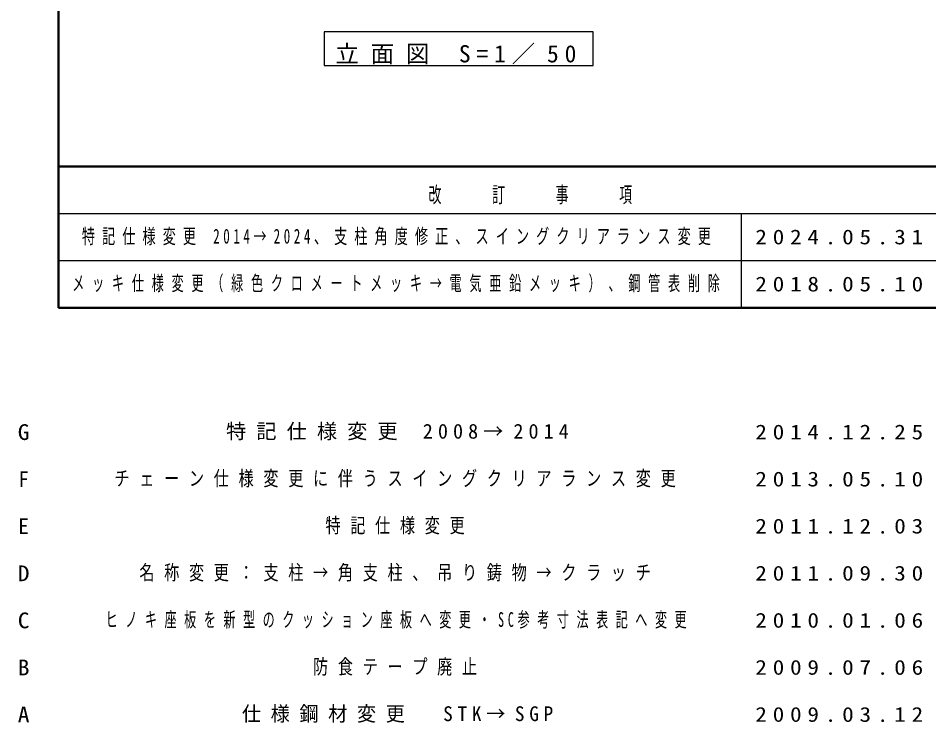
# Model space of a CAD drawing. Units: millimetres, scale not verified, with parts at other scales. Extents: x -35408 to 0, y -49934 to 13350.
# Drawn here: x -19550 to -12781, y -3086 to 2152 of the extents above; entities that cross this region are included whole.
import ezdxf
from ezdxf.enums import TextEntityAlignment as Align

# ---------------------------------------------------------------- set-up
doc = ezdxf.new("R2010")
doc.units = ezdxf.units.MM
doc.layers.add('A3図枠', color=7, linetype='Continuous', lineweight=25)
doc.layers.add('補助', color=2, linetype='Continuous', lineweight=25)
doc.layers.add('図面プロファイル', color=7, linetype='Continuous')
doc.styles.add('ＭＳ ゴシック', font='')
doc.styles.get('ＭＳ ゴシック').set_extended_font_data('MS Gothic')

msp = doc.modelspace()

# ---------------------------------------------------------------- linework, layer by layer
at = {"layer": 'A3図枠', "lineweight": 50}
for p, q in [((-19250, 13350), (-19250, 0)), ((-19250, 1050), (0, 1050)), ((-19250, 0), (0, 0))]:
    msp.add_line(p, q, dxfattribs=at)
at = {"layer": 'A3図枠'}
for p, q in [((-19250, 700), (-12175, 700)), ((-14175, 700), (-14175, 0)), ((-19250, 350), (-12175, 350))]:
    msp.add_line(p, q, dxfattribs=at)
at = {"layer": '補助'}
msp.add_lwpolyline([(-17275, 2050), (-17275, 1800), (-15275, 1800), (-15275, 2050)], close=True, dxfattribs=at)

# ---------------------------------------------------------------- texts
at = {"layer": 'A3図枠', "color": 4, "insert": (-15712.5, 768.333), "char_height": 117.3, "attachment_point": 8, "style": 'ＭＳ ゴシック'}
msp.add_mtext('\\T1.64;\\W0.6;改\u3000\u3000訂\u3000\u3000事\u3000\u3000項', dxfattribs=at)
at = {"layer": '図面プロファイル', "style": 'ＭＳ ゴシック'}
for s, width, p in [('G', 1.1, (-19510, -925)), ('F', 0.95, (-19510, -1275)), ('D', 1.1, (-19510, -1975)), ('C', 1.1, (-19510, -2325)), ('B', 1.1, (-19510, -2675)), ('A', 1.1, (-19510, -3025))]:
    msp.add_text(s, height=117.3, dxfattribs=dict(at, width=width)).set_placement(p, align=Align.MIDDLE_CENTER)
msp.add_text('E', height=117.3, dxfattribs=at).set_placement((-19510, -1625), align=Align.MIDDLE_CENTER)
at = {"layer": '図面プロファイル', "char_height": 110, "attachment_point": 5, "style": 'ＭＳ ゴシック'}
for s, insert in [('\\T1.54;\\W0.65;特記仕様変更\\~2014→2024、支柱角度修正、スイングクリアランス変更', (-16712.5, 525)), ('\\T1.5;\\W1.15;2024.05.31', (-13425, 525)), ('\\T1.64;\\W0.6;メッキ仕様変更（緑色クロメートメッキ→電気亜鉛メッキ）、鋼管表削除', (-16712.5, 175)), ('\\T1.5;\\W1.15;2018.05.10', (-13425, 175)), ('\\T1.5;特記仕様変更\\~2008→2014', (-16712.5, -925)), ('\\T1.5;\\W1.15;2014.12.25', (-13425, -925)), ('\\T1.64;\\W0.75;チェーン仕様変更に伴うスイングクリアランス変更', (-16712.5, -1275)), ('\\T1.5;\\W1.15;2013.05.10', (-13425, -1275)), ('\\T1.64;\\W0.75;特記仕様変更', (-16712.5, -1625)), ('\\T1.5;\\W1.15;2011.12.03', (-13425, -1625)), ('\\T1.64;\\W0.75;名称変更：支柱→角支柱、吊り鋳物→クラッチ', (-16712.5, -1975)), ('\\T1.5;\\W1.15;2011.09.30', (-13425, -1975)), ('\\T1.62;\\W0.6;ヒノキ座板を新型のクッション座板へ変更・SC参考寸法表記へ変更', (-16712.5, -2325)), ('\\T1.5;\\W1.15;2010.01.06', (-13425, -2325)), ('\\T1.64;\\W0.75;防食テープ廃止', (-16712.5, -2675)), ('\\T1.5;\\W1.15;2009.07.06', (-13425, -2675)), ('\\T1.5;\\W0.95;仕様鋼材変更\u3000STK→SGP', (-16712.5, -3025)), ('\\T1.5;\\W1.15;2009.03.12', (-13425, -3025))]:
    msp.add_mtext(s, dxfattribs=dict(at, insert=insert))
at = {"layer": '補助', "insert": (-16275, 1808.333), "char_height": 128.3, "attachment_point": 8, "style": 'ＭＳ ゴシック'}
msp.add_mtext('\\T1.5;立面図\\~S=1／50', dxfattribs=at)

doc.saveas('drawing.dxf')
